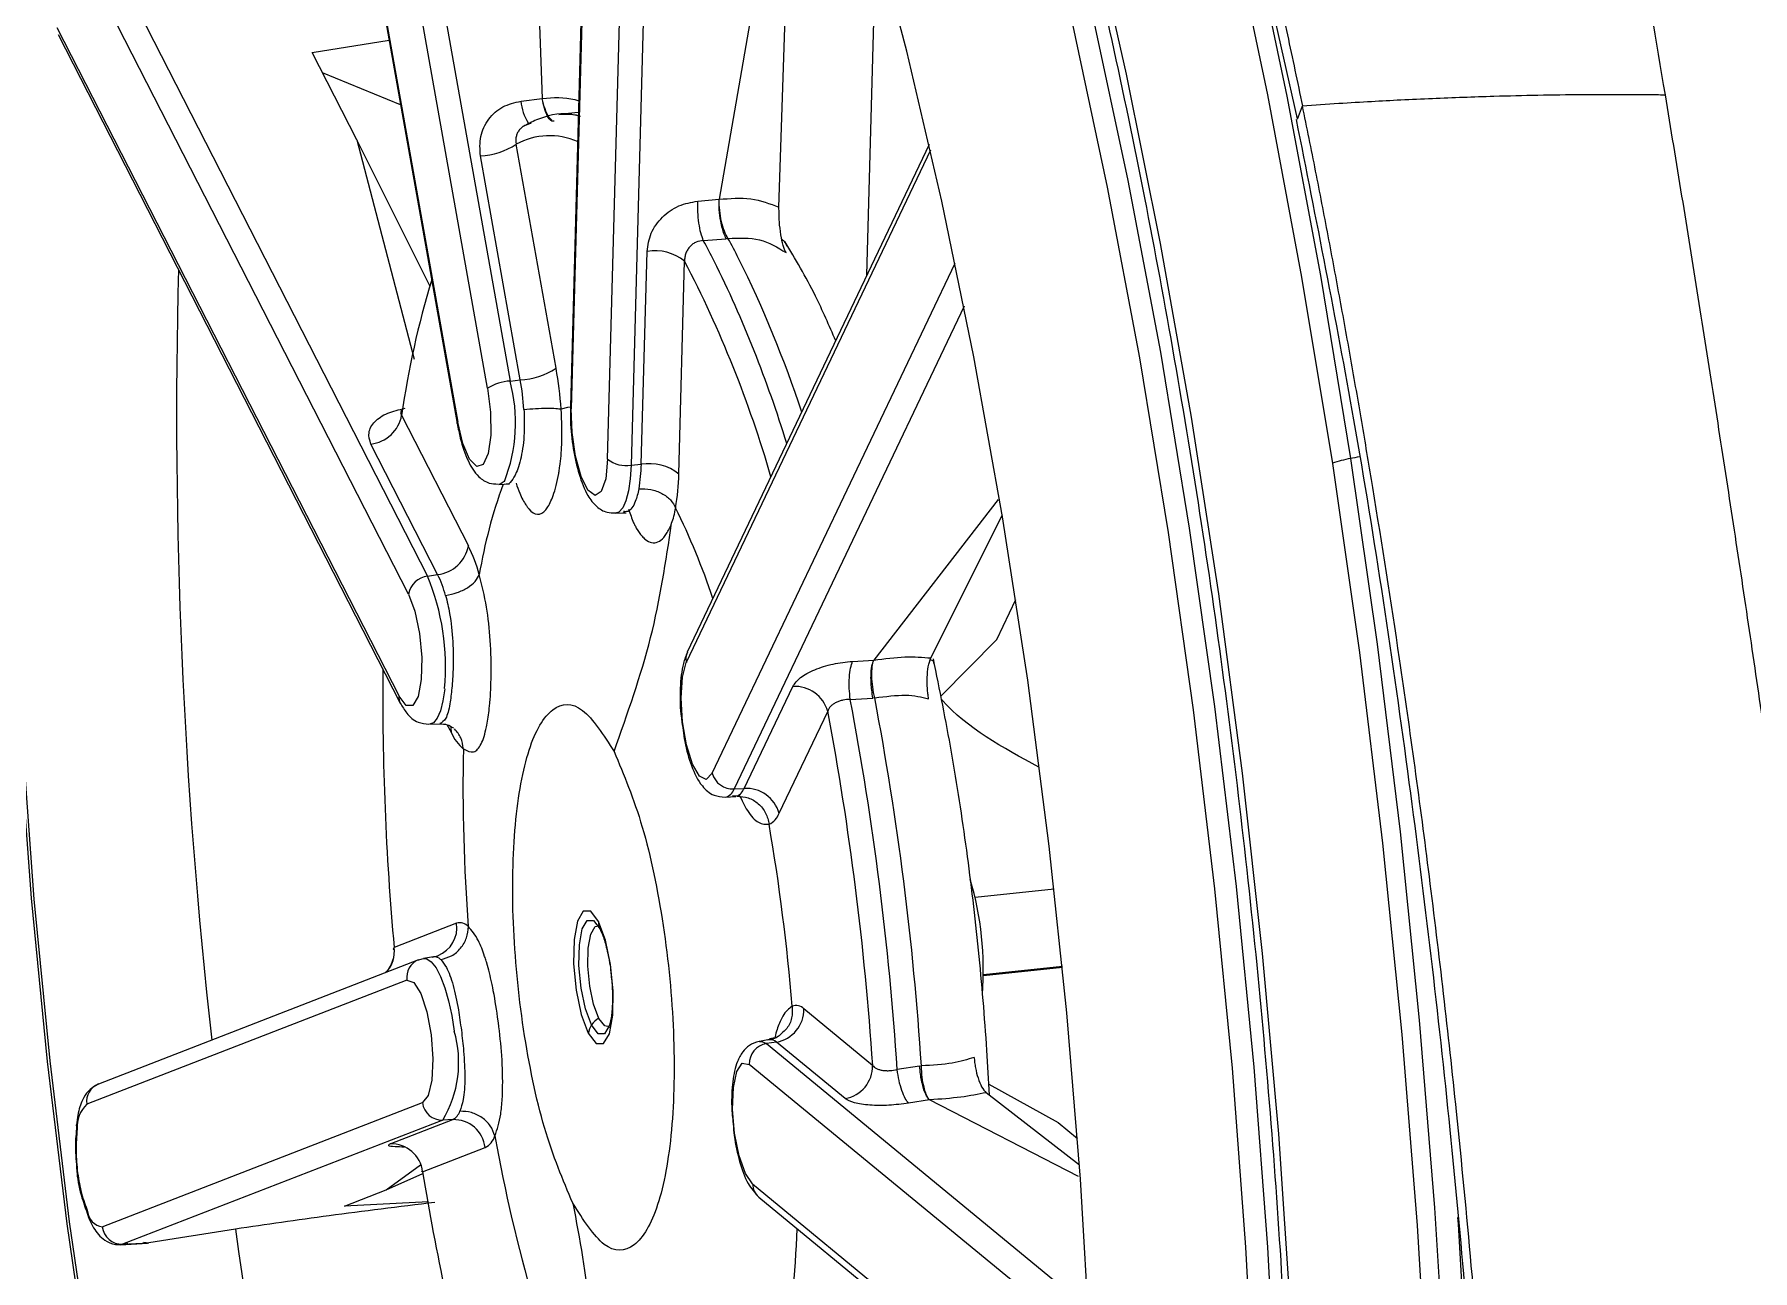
# Model space of a CAD drawing. Extents: x 526 to 610, y 679 to 808.
# Drawn here: x 600.831 to 602.559, y 727.595 to 728.838 of the extents above; entities that cross this region are included whole.
import ezdxf

# ---------------------------------------------------------------- set-up
doc = ezdxf.new("R2010")
doc.units = 0
doc.header["$MEASUREMENT"] = 0
doc.layers.add('1', color=4, linetype='Continuous')

# ---------------------------------------------------------------- blocks, each defined once
blk = doc.blocks.new('JETSETTER LX')
at = {"layer": '1', "color": 3, "linetype": 'Continuous', "lineweight": 25}
for p, q in [((74.9769, 32.767), (75.1821, 31.6124)), ((75.1596, 31.6051), (74.9544, 32.7598)), ((74.9238, 32.7243), (75.129, 31.5696)), ((74.9244, 32.7257), (75.1296, 31.571)), ((75.2725, 32.6838), (75.2428, 31.5869)), ((75.2734, 32.6812), (75.2437, 31.5844)), ((75.2803, 31.5339), (75.3099, 32.6308)), ((75.3335, 32.6247), (75.3039, 31.5279)), ((75.1986, 32.3462), (75.2145, 31.8964)), ((75.4665, 32.2205), (75.3923, 31.7951)), ((75.4526, 31.7873), (75.4665, 32.2205)), ((75.9029, 32.191), (75.9738, 31.876)), ((74.7551, 32.0886), (75.0992, 31.4164)), ((75.0799, 31.3983), (74.7358, 32.0705)), ((75.5411, 31.7189), (75.5504, 32.0618)), ((74.7264, 31.9679), (75.0705, 31.2956)), ((74.7277, 31.9609), (75.0718, 31.2887)), ((74.9833, 31.9427), (75.0605, 31.9551)), ((75.0282, 31.855), (74.9833, 31.9427)), ((75.0721, 31.8901), (74.9937, 31.9223)), ((75.1932, 31.8938), (75.2145, 31.8964)), ((75.2508, 31.8824), (75.2312, 31.8803)), ((75.9739, 31.8756), (75.9791, 31.8891)), ((75.2485, 31.8799), (75.2507, 31.8795)), ((75.0282, 31.855), (75.0858, 31.6344)), ((75.1015, 31.7081), (75.0282, 31.855)), ((75.2285, 31.6252), (75.1884, 31.8504)), ((75.6037, 31.8502), (75.3604, 31.3399)), ((75.1924, 31.6136), (75.1523, 31.8388)), ((75.605, 31.8446), (75.3594, 31.3295)), ((75.3709, 31.7933), (75.3923, 31.7951)), ((75.3141, 31.5287), (75.3199, 31.7426)), ((75.3765, 31.7537), (75.3995, 31.7555)), ((75.4013, 31.7557), (75.3995, 31.7555)), ((75.3519, 31.519), (75.3577, 31.7329)), ((75.3855, 31.2181), (75.6299, 31.7308)), ((75.6387, 31.6876), (75.4074, 31.2024)), ((75.1821, 31.6124), (75.1924, 31.6136)), ((75.0729, 31.5831), (75.0738, 31.5814)), ((75.0731, 31.578), (75.1402, 31.4469)), ((75.1093, 31.4179), (75.0422, 31.549)), ((75.3039, 31.5279), (75.3141, 31.5287)), ((75.1707, 31.5085), (75.1815, 31.509)), ((75.673, 31.4935), (75.5479, 31.3319)), ((75.2881, 31.4796), (75.2989, 31.4801)), ((75.2959, 31.48), (75.2981, 31.4813)), ((75.6054, 31.3341), (75.6772, 31.4779)), ((75.0992, 31.4164), (75.1093, 31.4179)), ((75.6718, 31.3527), (75.6908, 31.3927)), ((75.6152, 31.2956), (75.6718, 31.3527)), ((75.5266, 31.3306), (75.5479, 31.3319)), ((75.4176, 31.203), (75.4665, 31.3055)), ((75.5243, 31.2924), (75.5471, 31.2937)), ((75.5489, 31.294), (75.5471, 31.2937)), ((75.4527, 31.1779), (75.5016, 31.2804)), ((75.1013, 31.2674), (75.1121, 31.2679)), ((75.1231, 31.259), (75.119, 31.2669)), ((75.3985, 31.1942), (75.4093, 31.1947)), ((75.4103, 31.195), (75.4057, 31.1956)), ((75.4074, 31.2024), (75.4176, 31.203)), ((75.7294, 31.1017), (75.6498, 31.0933)), ((75.1284, 31.0674), (75.0656, 31.043)), ((75.0901, 31.0306), (74.7682, 30.9058)), ((75.0938, 31.0316), (75.0951, 31.032)), ((75.1051, 31.0336), (75.0951, 31.032)), ((75.7376, 31.0239), (75.6581, 31.0155)), ((75.6581, 31.015), (75.7376, 31.0234)), ((75.0784, 31.0103), (74.7565, 30.8855)), ((75.5468, 30.9245), (75.4776, 30.9814)), ((75.4431, 30.9504), (75.4331, 30.9487)), ((75.45, 30.948), (75.4399, 30.9464)), ((75.4489, 30.9521), (75.4431, 30.9513)), ((75.5191, 30.8912), (75.45, 30.948)), ((75.4399, 30.9464), (75.7637, 30.6802)), ((75.7655, 30.6437), (75.4226, 30.9255)), ((75.594, 30.9239), (75.5715, 30.9203)), ((75.594, 30.9239), (75.5959, 30.924)), ((75.7548, 30.8244), (75.6609, 30.8971)), ((75.6636, 30.9056), (75.7334, 30.8671)), ((74.7721, 30.7623), (75.0941, 30.8871)), ((75.6041, 30.8899), (75.583, 30.8866)), ((75.7539, 30.8127), (75.6041, 30.8899)), ((75.1144, 30.8695), (74.7924, 30.7447)), ((75.0617, 30.8457), (75.1245, 30.87)), ((75.1245, 30.87), (75.1144, 30.8695)), ((75.7334, 30.8671), (75.7528, 30.8511)), ((75.0942, 30.8176), (75.157, 30.8419)), ((75.0575, 30.7994), (75.0922, 30.8247)), ((75.0575, 30.7994), (75.0943, 30.8158)), ((75.0155, 30.7831), (75.0575, 30.7994)), ((75.4259, 30.8054), (75.7699, 30.5226)), ((75.4322, 30.7921), (75.7701, 30.5144)), ((75.1, 30.7874), (75.0155, 30.7831)), ((74.906, 30.76), (74.8189, 30.7461)), ((74.7904, 30.7443), (74.8176, 30.7457)), ((74.7924, 30.7447), (74.7904, 30.7443)), ((74.7924, 30.7447), (74.8189, 30.7461)), ((74.8135, 30.7467), (74.8189, 30.7461))]:
    blk.add_line(p, q, dxfattribs=at)
at = {"layer": '1', "color": 3, "linetype": 'Continuous', "lineweight": 25, "flags": 128}
for points in [[(75.0275, 33.5951), (75.0503, 33.604), (75.1022, 33.6139), (75.1555, 33.61), (75.2099, 33.5923), (75.2652, 33.5609), (75.321, 33.5159), (75.377, 33.4576), (75.433, 33.3864), (75.4887, 33.3026), (75.5437, 33.2066), (75.5977, 33.0989), (75.6505, 32.9802), (75.7018, 32.851), (75.7514, 32.7121), (75.7988, 32.5642), (75.844, 32.4081), (75.8866, 32.2445), (75.9264, 32.0745), (75.9633, 31.8989), (75.997, 31.7185), (76.0273, 31.5345)], [(74.9644, 33.5453), (75.0145, 33.5762), (75.0665, 33.5927), (75.1201, 33.595), (75.1751, 33.5828), (75.231, 33.5563), (75.2876, 33.5156), (75.3445, 33.461), (75.4015, 33.3928), (75.4583, 33.3113), (75.5144, 33.2169), (75.5696, 33.1104), (75.6237, 32.9921), (75.6762, 32.8628), (75.7269, 32.7233), (75.7755, 32.5742), (75.8218, 32.4164), (75.8654, 32.2509), (75.9062, 32.0784), (75.9438, 31.9001), (75.9782, 31.7168), (76.0091, 31.5297)], [(75.9674, 30.6753), (75.9551, 30.8558), (75.9388, 31.0371), (75.9187, 31.2184), (75.8948, 31.3984), (75.8673, 31.5762), (75.8363, 31.7507), (75.8021, 31.9209), (75.7648, 32.0857), (75.7247, 32.2444), (75.6819, 32.3958), (75.6368, 32.5391), (75.5896, 32.6735), (75.5405, 32.7982)], [(75.2076, 33.2635), (75.2334, 33.2413), (75.2871, 33.1848), (75.3408, 33.115), (75.3941, 33.0323), (75.4467, 32.9372), (75.4982, 32.8302), (75.5483, 32.7121), (75.5967, 32.5836), (75.6431, 32.4454), (75.6873, 32.2984), (75.7289, 32.1435), (75.7677, 31.9817), (75.8035, 31.8139), (75.8361, 31.6413), (75.8651, 31.4647), (75.8906, 31.2854), (75.9123, 31.1044), (75.93, 30.9229), (75.9437, 30.7419), (75.9533, 30.5626)], [(75.2503, 33.1914), (75.2694, 33.1698), (75.3227, 33.1004), (75.3757, 33.0182), (75.4279, 32.9237), (75.4791, 32.8174), (75.5289, 32.7), (75.577, 32.5722), (75.6232, 32.4349), (75.6671, 32.2888), (75.7085, 32.1348), (75.7471, 31.974), (75.7826, 31.8072), (75.815, 31.6356), (75.8439, 31.4601), (75.8692, 31.2819), (75.8907, 31.102), (75.9083, 30.9216), (75.9219, 30.7417), (75.9315, 30.5635)], [(75.7655, 30.6441), (75.7558, 30.8101), (75.7421, 30.9774), (75.7244, 31.145), (75.7028, 31.3116), (75.6775, 31.4759), (75.6487, 31.6369), (75.6165, 31.7933), (75.5812, 31.944), (75.5431, 32.088), (75.5025, 32.2241), (75.4595, 32.3515), (75.4146, 32.4691), (75.3681, 32.5763), (75.3202, 32.672), (75.2714, 32.7558), (75.222, 32.827), (75.1723, 32.885), (75.1228, 32.9295), (75.0737, 32.9601), (75.0254, 32.9766), (74.9912, 32.9797)], [(74.7603, 30.6039), (74.7368, 30.7654), (74.7169, 30.9286), (74.7009, 31.0925), (74.6888, 31.2558), (74.6808, 31.4173), (74.6768, 31.5759), (74.677, 31.7304), (74.6813, 31.8798), (74.6896, 32.0228), (74.702, 32.1586), (74.7183, 32.2862), (74.7385, 32.4045), (74.7623, 32.5128), (74.7896, 32.6103), (74.8202, 32.6962), (74.854, 32.77), (74.8905, 32.8312), (74.9296, 32.8792), (74.9711, 32.9138), (74.9809, 32.9198)], [(75.0143, 29.6211), (75.011, 29.6297), (74.9681, 29.7469), (74.9272, 29.8732), (74.8886, 30.0076), (74.8526, 30.1493), (74.8194, 30.2973), (74.7893, 30.4503), (74.7625, 30.6074), (74.7392, 30.7674), (74.7195, 30.9292), (74.7037, 31.0915), (74.6917, 31.2533), (74.6837, 31.4133), (74.6798, 31.5704), (74.68, 31.7235), (74.6842, 31.8715), (74.6925, 32.0132), (74.7048, 32.1478), (74.7209, 32.2741), (74.7409, 32.3913), (74.7634, 32.4941)], [(75.2312, 31.8803), (75.242, 31.8806), (75.2485, 31.8799)], [(75.1596, 31.6051), (75.1625, 31.581), (75.1627, 31.558), (75.1601, 31.5396), (75.1552, 31.5285), (75.1486, 31.5265), (75.1415, 31.5339), (75.1348, 31.5496), (75.1296, 31.571)], [(75.129, 31.5696), (75.129, 31.5701), (75.1296, 31.571)], [(75.2429, 31.5863), (75.2399, 31.5859), (75.2336, 31.5842)], [(75.2428, 31.5869), (75.2429, 31.5859), (75.2437, 31.5844)], [(75.2803, 31.5339), (75.2783, 31.5142), (75.2738, 31.5013), (75.2676, 31.4973), (75.2604, 31.5026), (75.2536, 31.5166), (75.248, 31.537), (75.2445, 31.5608), (75.2437, 31.5844)], [(75.3039, 31.5279), (75.303, 31.514), (75.3013, 31.5019), (75.2987, 31.4921), (75.2954, 31.485), (75.2915, 31.4807), (75.2881, 31.4796)], [(76.0273, 31.5345), (76.054, 31.3478), (76.0772, 31.1593), (76.0965, 30.9701), (76.1119, 30.7812), (76.1234, 30.5936)], [(76.0091, 31.5297), (76.0363, 31.3397), (76.0596, 31.148), (76.0791, 30.9556), (76.0944, 30.7635), (76.1056, 30.5729), (76.1126, 30.3847), (76.1154, 30.2002), (76.1139, 30.0202), (76.1081, 29.8459), (76.0981, 29.6781), (76.084, 29.5179), (76.0657, 29.366), (76.0435, 29.2234), (76.0174, 29.0909), (75.9876, 28.9692), (75.9542, 28.859), (75.9175, 28.7608), (75.8776, 28.6753), (75.8348, 28.603), (75.7893, 28.5441), (75.7414, 28.4992)], [(75.1763, 31.5116), (75.1722, 31.5087), (75.1707, 31.5085)], [(75.0799, 31.3983), (75.0863, 31.3811), (75.0911, 31.3587), (75.0934, 31.3346), (75.0929, 31.3123), (75.0898, 31.2953), (75.0844, 31.2862), (75.0777, 31.2863), (75.0705, 31.2956)], [(75.3855, 31.2181), (75.3795, 31.212), (75.3725, 31.2152), (75.3655, 31.2274), (75.3595, 31.2467), (75.3555, 31.27), (75.3541, 31.294), (75.3554, 31.3148), (75.3594, 31.3295)], [(75.1164, 31.3032), (75.1147, 31.2909), (75.1122, 31.2809), (75.109, 31.2734), (75.1052, 31.2689), (75.1011, 31.2674)], [(75.1231, 31.259), (75.123, 31.2639), (75.1227, 31.2654)], [(75.2711, 31.0692), (75.2633, 31.0795), (75.2558, 31.0796), (75.25, 31.0696), (75.2465, 31.051), (75.246, 31.0266), (75.2486, 31.0001), (75.2538, 30.9756), (75.2608, 30.9568)], [(75.2641, 30.9652), (75.2581, 30.9813), (75.2536, 31.0022), (75.2514, 31.0249), (75.2519, 31.0458), (75.2548, 31.0617), (75.2598, 31.0703), (75.2662, 31.0702), (75.2729, 31.0614)], [(75.2608, 30.9568), (75.2687, 30.9465), (75.2761, 30.9464), (75.282, 30.9564), (75.2854, 30.975), (75.2859, 30.9994), (75.2833, 31.0259), (75.2781, 31.0504), (75.2711, 31.0692)], [(75.2715, 30.9718), (75.2662, 30.986), (75.2623, 31.0043), (75.2604, 31.0242), (75.2608, 31.0425), (75.2634, 31.0565), (75.2678, 31.064), (75.2714, 31.0648)], [(75.1038, 31.0332), (75.1093, 31.0347), (75.1097, 31.0348)], [(75.0901, 31.0306), (75.0903, 31.0307), (75.0938, 31.0316)], [(75.0951, 31.032), (75.0983, 31.0317), (75.1029, 31.0287), (75.1077, 31.0226), (75.1123, 31.0139), (75.1165, 31.0026), (75.1203, 30.9894), (75.1235, 30.9747), (75.1259, 30.959)], [(75.0784, 31.0103), (75.0854, 31.008), (75.0925, 30.9968), (75.0986, 30.9782), (75.1029, 30.9551), (75.1046, 30.931), (75.1035, 30.9097), (75.0998, 30.8942), (75.0941, 30.8871)], [(75.2819, 30.9642), (75.2771, 30.9563), (75.2708, 30.9564), (75.2641, 30.9652)], [(75.2818, 30.9634), (75.2774, 30.9642), (75.2715, 30.9718)], [(75.433, 30.9487), (75.4352, 30.9487), (75.4399, 30.9464)], [(75.4259, 30.8054), (75.4188, 30.8157), (75.4125, 30.8336), (75.408, 30.8563), (75.406, 30.8805), (75.4067, 30.9023), (75.4102, 30.9185), (75.4157, 30.9267), (75.4226, 30.9255)], [(76.135, 30.7717), (76.1355, 30.7648), (76.1468, 30.5724), (76.1539, 30.3826), (76.1567, 30.1964), (76.1551, 30.0148), (76.1493, 29.8389), (76.1392, 29.6696), (76.125, 29.5079), (76.1066, 29.3547), (76.0841, 29.2108), (76.0578, 29.0771), (76.0277, 28.9543), (75.9941, 28.8431), (75.957, 28.744), (75.9168, 28.6578), (75.8736, 28.5847), (75.8276, 28.5254), (75.7793, 28.48)]]:
    blk.add_lwpolyline(points, dxfattribs=at)
at = {"layer": '1', "color": 3, "linetype": 'Continuous', "lineweight": 25}
for centre, radius, start, end in [((75.2419, 31.8981), 0.049, 185.0952, 212.3151), ((75.1487, 31.9119), 0.0732, 272.8438, 302.8635), ((75.2219, 31.7895), 0.0695, 66.1415, 118.7698), ((75.328, 31.6959), 0.0475, 51.3018, 99.8139), ((74.7554, 31.4098), 0.7099, 27.082, 28.9698), ((74.7785, 31.4117), 0.7115, 27.0834, 28.914), ((74.309, 31.1869), 1.1823, 16.1747, 27.5062), ((74.2665, 31.1812), 1.2495, 17.152, 26.2105), ((74.3779, 31.2205), 1.1553, 18.1934, 26.4827), ((80.4461, 31.579), 5.5993, 178.5098, 186.4497), ((75.9641, 31.4515), 0.8999, 163.0309, 171.9225), ((75.1887, 31.6867), 0.0732, 272.8438, 302.8635), ((74.8294, 31.5547), 0.4052, 4.1794, 10.0252), ((75.1844, 31.5667), 0.0458, 92.8439, 122.8635), ((75.0274, 31.5707), 0.1603, 338.354, 15.0551), ((74.9035, 31.5625), 0.2934, 4.1797, 10.0252), ((75.0381, 31.5844), 0.0356, 276.6277, 349.6667), ((76.0737, 31.3065), 0.2327, 99.3022, 101.5028), ((75.2988, 31.5571), 0.0297, 231.3018, 279.8139), ((75.1497, 31.5319), 0.1645, 350.2917, 358.899), ((75.3222, 31.4819), 0.0475, 51.3018, 99.8139), ((75.1247, 31.5233), 0.2272, 350.292, 358.899), ((76.054, 31.3965), 0.1406, 100.9622, 108.6386), ((75.6634, 31.3317), 0.5194, 160.0761, 170.4414), ((74.6726, 31.1531), 0.7531, 18.6503, 26.1496), ((75.1052, 31.4532), 0.0356, 276.6277, 349.6667), ((74.9883, 31.3722), 0.1692, 15.6773, 26.1628), ((75.1018, 31.3943), 0.0222, 96.6277, 169.6667), ((74.8777, 31.3249), 0.2396, 354.8213, 22.4531), ((74.9994, 31.3639), 0.1225, 15.6779, 26.1629), ((75.3747, 31.3332), 0.0157, 154.8101, 193.8227), ((77.8404, 31.2959), 2.7863, 179.4425, 185.2072), ((75.083, 31.2944), 0.0126, 174.0997, 206.7933), ((75.4686, 31.2713), 0.0342, 15.3625, 93.4772), ((72.5377, 30.7238), 3.0647, 3.7462, 10.7218), ((72.5571, 30.7259), 2.9963, 3.8021, 10.6659), ((72.5137, 30.7212), 3.0643, 3.7254, 10.7425), ((75.1678, 31.2794), 0.0492, 204.4494, 228.4925), ((76.9825, 31.2046), 1.8477, 178.8223, 184.3599), ((75.4061, 31.2238), 0.0214, 195.3625, 273.4772), ((75.3968, 31.205), 0.0109, 279.2592, 346.3244), ((75.4043, 31.2078), 0.0141, 295.1373, 340.1562), ((75.4197, 31.1688), 0.0342, 15.3625, 93.4772), ((75.4344, 31.1845), 0.0194, 295.1239, 340.1592), ((73.4351, 30.8191), 2.0374, 4.6402, 9.8277), ((75.3384, 31.0207), 0.3197, 355.5227, 16.5057), ((75.2836, 31.0679), 0.0126, 174.0986, 211.4589), ((75.0982, 31.0631), 0.0305, 292.1635, 8.0496), ((75.1317, 31.0564), 0.0115, 42.3613, 106.929), ((75.0347, 31.0389), 0.0311, 318.3445, 7.7027), ((75.0972, 31.013), 0.019, 111.8983, 188.3148), ((75.106, 31.0249), 0.00871, 43.1705, 95.691), ((75.4698, 30.9737), 0.011, 44.4208, 111.0063), ((75.2781, 30.9549), 0.0173, 143.7069, 173.7804), ((75.2832, 30.9514), 0.0236, 119.6908, 144.1565), ((75.4444, 30.9808), 0.0333, 279.6914, 0.9751), ((75.0182, 30.9274), 0.1123, 328.9412, 16.3457), ((75.4441, 30.942), 0.00837, 45.2892, 96.3851), ((75.4434, 30.9259), 0.0208, 99.6914, 180.9751), ((75.5135, 30.924), 0.0333, 279.6914, 0.9751), ((74.7754, 30.8882), 0.0191, 112.1635, 188.0496), ((74.7783, 30.8626), 0.0316, 133.6325, 183.7074), ((75.1138, 30.8893), 0.0198, 186.4903, 271.7636), ((75.1173, 30.8834), 0.0152, 298.2614, 340.9735), ((75.1255, 30.8383), 0.0317, 6.4903, 91.7636), ((75.0627, 30.814), 0.0317, 6.4903, 91.7636), ((75.1471, 30.8604), 0.021, 298.2626, 340.9766), ((76.7328, 31.1327), 1.5906, 190.1057, 196.2264), ((77.5686, 31.2217), 2.5072, 189.2757, 194.9456), ((75.4435, 30.8056), 0.0175, 180.8407, 230.211), ((74.7743, 30.7792), 0.0171, 185.1976, 262.732), ((74.7918, 30.7646), 0.0198, 186.4903, 271.7636), ((79.9576, 31.4506), 5.0985, 187.7848, 195.9529), ((74.3332, 30.8047), 1.1386, 350.9765, 357.7671)]:
    blk.add_arc(centre, radius, start, end, dxfattribs=at)
for points, knots in [([(75.072, 33.3372), (75.0738, 33.3376), (75.0893, 33.3406), (75.118, 33.3353), (75.1609, 33.3205), (75.2051, 33.2937), (75.2516, 33.2546), (75.2988, 33.204), (75.3466, 33.142), (75.3946, 33.0687), (75.4425, 32.9843), (75.49, 32.8892), (75.5367, 32.7839), (75.5822, 32.6691), (75.6263, 32.5453), (75.6688, 32.4133), (75.7092, 32.2737), (75.7475, 32.1273), (75.7834, 31.9749), (75.8166, 31.8174), (75.847, 31.6556), (75.8745, 31.4903), (75.8989, 31.3225), (75.92, 31.1531), (75.9377, 30.9829), (75.9519, 30.8128), (75.9626, 30.6439), (75.9698, 30.4769), (75.9733, 30.3128), (75.9731, 30.1525), (75.9693, 29.9968), (75.9619, 29.8465), (75.9509, 29.7026), (75.9364, 29.5657), (75.9186, 29.4367), (75.8974, 29.3162), (75.8732, 29.2049), (75.8461, 29.1035), (75.8162, 29.0126), (75.784, 28.9326), (75.7498, 28.8641), (75.714, 28.8076), (75.6789, 28.7644), (75.656, 28.7449), (75.6453, 28.7359)], [0, 0, 0, 0, 0.00355, 0.030659, 0.054176, 0.079105, 0.103313, 0.1273, 0.151274, 0.175307, 0.199426, 0.223627, 0.247897, 0.272223, 0.296592, 0.320995, 0.345425, 0.369876, 0.394343, 0.418823, 0.443312, 0.467808, 0.492309, 0.516814, 0.54132, 0.565827, 0.590332, 0.614834, 0.639331, 0.663821, 0.688303, 0.712772, 0.737227, 0.761663, 0.786075, 0.810457, 0.834799, 0.859091, 0.883321, 0.907473, 0.931534, 0.955504, 0.979421, 1, 1, 1, 1]), ([(75.9068, 32.2096), (75.9097, 32.1977), (75.9154, 32.1741), (75.9238, 32.1386), (75.932, 32.103), (75.9402, 32.0674), (75.9482, 32.0318), (75.9561, 31.9962), (75.9639, 31.9605), (75.9715, 31.9248), (75.9765, 31.901), (75.979, 31.8891)], [0, 0, 0, 0, 0.112276, 0.224228, 0.335871, 0.447219, 0.558285, 0.669083, 0.779626, 0.889927, 1, 1, 1, 1]), ([(75.2145, 31.8964), (75.2256, 31.8974), (75.238, 31.8985), (75.2499, 31.8945), (75.2511, 31.8941)], [0, 0, 0, 0, 0.89652, 1, 1, 1, 1]), ([(75.979, 31.8892), (75.9912, 31.89), (76.0144, 31.8916), (76.0474, 31.8935), (76.0787, 31.8952), (76.1198, 31.897), (76.1805, 31.8993), (76.2447, 31.9005), (76.2962, 31.9006), (76.324, 31.9005), (76.3376, 31.9003), (76.3435, 31.9002)], [0, 0, 0, 0, 0.100334, 0.19076, 0.271277, 0.35862, 0.528371, 0.771279, 0.887413, 0.952168, 1, 1, 1, 1]), ([(76.3436, 31.9002), (76.3492, 31.8663), (76.3604, 31.7985), (76.3767, 31.6969), (76.3927, 31.5955), (76.4083, 31.4943), (76.4236, 31.3933), (76.4385, 31.2926), (76.453, 31.192), (76.4671, 31.0916), (76.481, 30.9915), (76.4944, 30.8915), (76.5075, 30.7918), (76.5203, 30.6923), (76.5327, 30.593), (76.5447, 30.494), (76.5565, 30.3951), (76.5678, 30.2965), (76.5789, 30.1981), (76.5896, 30.1), (76.5999, 30.002), (76.61, 29.9043), (76.6197, 29.8069), (76.6291, 29.7096), (76.6381, 29.6126), (76.6469, 29.5159), (76.6553, 29.4193), (76.6634, 29.3231), (76.6712, 29.227), (76.6787, 29.1312), (76.6858, 29.0357), (76.6927, 28.9403), (76.6993, 28.8453), (76.7055, 28.7505), (76.7115, 28.6559), (76.7171, 28.5616), (76.7225, 28.4675), (76.7276, 28.3737), (76.7324, 28.2801), (76.7369, 28.1868), (76.7411, 28.0938), (76.745, 28.001), (76.7487, 27.9084), (76.7521, 27.8162), (76.7552, 27.7241), (76.758, 27.6324), (76.7606, 27.5409), (76.7628, 27.4496), (76.7649, 27.3587), (76.7666, 27.268), (76.7681, 27.1775), (76.7694, 27.0873), (76.7704, 26.9974), (76.7711, 26.9078), (76.7719, 26.7623), (76.7719, 26.5614), (76.7699, 26.3055), (76.7659, 26.0511), (76.7599, 25.7982), (76.752, 25.5469), (76.7422, 25.2971), (76.7306, 25.0489), (76.7172, 24.8021), (76.702, 24.5569), (76.6851, 24.3133), (76.6665, 24.0711), (76.6462, 23.8305), (76.6242, 23.5913), (76.6007, 23.3537), (76.5756, 23.1176), (76.549, 22.883), (76.5209, 22.6499), (76.4913, 22.4183), (76.4602, 22.1882), (76.4278, 21.9595), (76.4049, 21.8077), (76.3935, 21.732)], [0, 0, 0, 0, 0.010103, 0.020181, 0.030234, 0.040262, 0.050265, 0.060242, 0.070194, 0.08012, 0.090021, 0.099897, 0.109747, 0.119571, 0.12937, 0.139143, 0.148891, 0.158613, 0.168309, 0.177979, 0.187623, 0.197242, 0.206835, 0.216402, 0.225942, 0.235457, 0.244946, 0.254409, 0.263846, 0.273257, 0.282641, 0.292, 0.301332, 0.310639, 0.319919, 0.329172, 0.3384, 0.347601, 0.356776, 0.365925, 0.375047, 0.384144, 0.393213, 0.402257, 0.411274, 0.420265, 0.429229, 0.438167, 0.447078, 0.455963, 0.464822, 0.473654, 0.48246, 0.491239, 0.499993, 0.525205, 0.550268, 0.575184, 0.599953, 0.624577, 0.649058, 0.673397, 0.697595, 0.721655, 0.745576, 0.769361, 0.793011, 0.816527, 0.839911, 0.863164, 0.886287, 0.909282, 0.932149, 0.95489, 0.977507, 1, 1, 1, 1]), ([(74.2472, 31.5198), (74.2478, 31.5069), (74.249, 31.4807), (74.251, 31.4407), (74.253, 31.3994), (74.2553, 31.3568), (74.2577, 31.3129), (74.2603, 31.2677), (74.2631, 31.2213), (74.2662, 31.1736), (74.2705, 31.1085), (74.2762, 31.0264), (74.283, 30.9377), (74.291, 30.8393), (74.3015, 30.7187), (74.3156, 30.5714), (74.336, 30.3773), (74.3602, 30.1731), (74.3976, 29.8939), (74.4458, 29.5828), (74.5116, 29.2278), (74.5726, 28.949), (74.625, 28.7393), (74.6796, 28.5387), (74.7376, 28.3522), (74.7985, 28.1821), (74.8483, 28.0563), (74.905, 27.929), (74.9715, 27.7997), (75.0382, 27.6916), (75.099, 27.6098), (75.15, 27.5521), (75.202, 27.5035), (75.2736, 27.4518), (75.3655, 27.4148), (75.455, 27.4151), (75.5258, 27.4379), (75.5958, 27.4757), (75.6643, 27.5356), (75.7302, 27.6163), (75.794, 27.7107), (75.8695, 27.8547), (75.9517, 28.0659), (76.0121, 28.271), (76.0546, 28.4511), (76.0931, 28.6416), (76.1247, 28.8424), (76.1504, 29.0595), (76.1658, 29.2279), (76.1776, 29.4064), (76.1926, 29.7629), (76.1882, 30.1448), (76.1647, 30.5316), (76.1502, 30.7128), (76.1317, 30.9051), (76.1082, 31.1088), (76.0795, 31.3182), (76.0559, 31.4691), (76.0393, 31.568), (76.0284, 31.6309), (76.0169, 31.6945), (76.0049, 31.7588), (75.9923, 31.8239), (75.9835, 31.8673), (75.979, 31.8891)], [0, 0, 0, 0, 0.003109, 0.006315, 0.009619, 0.013022, 0.016522, 0.02012, 0.023817, 0.027611, 0.031503, 0.03934, 0.047162, 0.052614, 0.062773, 0.075892, 0.087817, 0.109395, 0.125345, 0.156513, 0.187813, 0.219078, 0.234654, 0.250264, 0.28157, 0.297228, 0.312854, 0.331164, 0.351998, 0.375357, 0.392079, 0.406639, 0.420571, 0.437826, 0.469129, 0.500392, 0.515873, 0.531566, 0.56286, 0.578513, 0.594131, 0.625279, 0.656561, 0.687826, 0.703398, 0.718978, 0.750247, 0.764565, 0.781535, 0.797124, 0.812691, 0.875144, 0.891485, 0.906304, 0.918678, 0.937526, 0.954991, 0.968818, 0.973826, 0.97891, 0.984068, 0.989303, 0.994613, 1, 1, 1, 1]), ([(75.1523, 31.8388), (75.1519, 31.8454), (75.1511, 31.8585), (75.1597, 31.8762), (75.1741, 31.8894), (75.1868, 31.8923), (75.1932, 31.8938)], [0, 0, 0, 0, 0.251951, 0.502669, 0.752039, 1, 1, 1, 1]), ([(75.2531, 31.8785), (75.2492, 31.8794), (75.2343, 31.8829), (75.2144, 31.8781), (75.1999, 31.8707), (75.1955, 31.8684)], [0, 0, 0, 0, 0.196403, 0.754639, 1, 1, 1, 1]), ([(75.2264, 31.8738), (75.2254, 31.8736), (75.2233, 31.8733), (75.2198, 31.8781), (75.2166, 31.886), (75.2152, 31.893), (75.2145, 31.8964)], [0, 0, 0, 0, 0.250648, 0.500839, 0.765342, 1, 1, 1, 1]), ([(75.2241, 31.8748), (75.2229, 31.8758), (75.2205, 31.878), (75.2172, 31.8857), (75.2154, 31.8928), (75.2145, 31.8964)], [0, 0, 0, 0, 0.299413, 0.645767, 1, 1, 1, 1]), ([(75.1935, 31.8669), (75.1927, 31.8661), (75.191, 31.8645), (75.1893, 31.8614), (75.1881, 31.8579), (75.1877, 31.8542), (75.1882, 31.8517), (75.1884, 31.8504)], [0, 0, 0, 0, 0.178608, 0.375885, 0.578141, 0.785997, 1, 1, 1, 1]), ([(75.2035, 31.8712), (75.2011, 31.8707), (75.1976, 31.8698), (75.1944, 31.8678), (75.1936, 31.8669), (75.1935, 31.8669)], [0, 0, 0, 0, 0.644667, 0.974926, 1, 1, 1, 1]), ([(75.9726, 31.8754), (75.9926, 31.775), (76.0363, 31.5557), (76.0872, 31.2147), (76.1286, 30.8653), (76.1567, 30.5342), (76.1734, 30.2242), (76.18, 29.9368), (76.1782, 29.6728), (76.1683, 29.4087), (76.1493, 29.1513), (76.1207, 28.9075), (76.0881, 28.7019), (76.0539, 28.5308), (76.0205, 28.3907), (75.9893, 28.2781), (75.9617, 28.1899), (75.9386, 28.1228), (75.9191, 28.0705), (75.9015, 28.0263), (75.884, 27.9851), (75.8677, 27.9493), (75.8527, 27.9183), (75.8392, 27.8916), (75.8252, 27.8656), (75.8107, 27.8403), (75.7958, 27.8156), (75.7783, 27.7886), (75.7574, 27.759), (75.7332, 27.729), (75.706, 27.7003), (75.6873, 27.6869), (75.6773, 27.6798)], [0, 0, 0, 0, 0.053711, 0.117447, 0.178236, 0.236075, 0.290947, 0.342839, 0.391753, 0.437702, 0.494387, 0.545925, 0.592396, 0.633798, 0.670115, 0.701331, 0.727438, 0.748437, 0.76466, 0.779918, 0.795291, 0.810778, 0.822466, 0.834216, 0.846026, 0.858758, 0.871595, 0.88876, 0.910215, 0.935923, 0.965855, 1, 1, 1, 1]), ([(75.3923, 31.7951), (75.4032, 31.796), (75.4246, 31.7977), (75.4434, 31.7907), (75.4526, 31.7873)], [0, 0, 0, 0, 0.50793, 1, 1, 1, 1]), ([(75.3995, 31.7555), (75.3987, 31.7571), (75.3973, 31.76), (75.3955, 31.7661), (75.3936, 31.7742), (75.3923, 31.7846), (75.3923, 31.7918), (75.3923, 31.7951)], [0, 0, 0, 0, 0.181756, 0.326049, 0.501529, 0.765817, 1, 1, 1, 1]), ([(75.4013, 31.7557), (75.4001, 31.758), (75.3976, 31.7625), (75.3946, 31.7727), (75.3928, 31.7842), (75.3924, 31.7915), (75.3923, 31.7951)], [0, 0, 0, 0, 0.247437, 0.49487, 0.744595, 1, 1, 1, 1]), ([(75.3199, 31.7426), (75.3208, 31.7489), (75.3226, 31.7613), (75.3346, 31.7777), (75.3513, 31.7898), (75.3644, 31.7921), (75.3709, 31.7933)], [0, 0, 0, 0, 0.251953, 0.502672, 0.752044, 1, 1, 1, 1]), ([(75.4597, 31.7415), (75.4592, 31.7425), (75.4582, 31.7445), (75.4563, 31.7503), (75.4543, 31.7597), (75.4527, 31.7734), (75.4526, 31.7824), (75.4526, 31.7873)], [0, 0, 0, 0, 0.102188, 0.207483, 0.436042, 0.6987, 1, 1, 1, 1]), ([(75.3765, 31.7537), (75.3741, 31.7534), (75.3704, 31.7528), (75.366, 31.7503), (75.3631, 31.7477), (75.3607, 31.7446), (75.3589, 31.741), (75.3577, 31.7371), (75.3577, 31.7343), (75.3577, 31.7329)], [0, 0, 0, 0, 0.2350191, 0.3554174, 0.4780536, 0.6034122, 0.7319342, 0.8640139, 1, 1, 1, 1]), ([(75.4013, 31.7557), (75.4123, 31.7562), (75.4341, 31.7573), (75.4512, 31.7467), (75.4597, 31.7415)], [0, 0, 0, 0, 0.505657, 1, 1, 1, 1]), ([(75.4609, 31.7477), (75.4601, 31.7495), (75.4587, 31.7525), (75.4564, 31.7542), (75.4555, 31.7549)], [0, 0, 0, 0, 0.595438, 1, 1, 1, 1]), ([(75.5097, 31.6529), (75.503, 31.6682), (75.4869, 31.7052), (75.469, 31.7351), (75.4585, 31.7526)], [0, 0, 0, 0, 0.414625, 1, 1, 1, 1]), ([(75.0422, 31.549), (75.041, 31.5529), (75.0386, 31.5607), (75.0452, 31.5719), (75.0581, 31.5809), (75.0705, 31.5836), (75.0767, 31.585)], [0, 0, 0, 0, 0.251951, 0.502669, 0.752039, 1, 1, 1, 1]), ([(75.0729, 31.583), (75.0726, 31.5825), (75.072, 31.5814), (75.0721, 31.5796), (75.0727, 31.5785), (75.0731, 31.578)], [0, 0, 0, 0, 0.28796, 0.638791, 1, 1, 1, 1]), ([(75.1961, 31.5839), (75.1963, 31.577), (75.1969, 31.5607), (75.1942, 31.5379), (75.1892, 31.5202), (75.1852, 31.5144), (75.1835, 31.512)], [0, 0, 0, 0, 0.210244, 0.499872, 0.786861, 1, 1, 1, 1]), ([(75.1882, 31.5098), (75.1894, 31.5063), (75.1926, 31.4969), (75.1966, 31.49), (75.1997, 31.4856), (75.2036, 31.4808), (75.2097, 31.4768), (75.2159, 31.4801), (75.2211, 31.4871), (75.2261, 31.4971), (75.2296, 31.5111), (75.2312, 31.5202), (75.2316, 31.5226), (75.2329, 31.5317), (75.2349, 31.5517), (75.2341, 31.5721), (75.2336, 31.5842)], [0, 0, 0, 0, 0.057364, 0.152059, 0.180087, 0.195337, 0.327898, 0.459442, 0.481816, 0.590951, 0.720728, 0.72178, 0.73079, 0.756483, 0.854993, 1, 1, 1, 1]), ([(75.2428, 31.5869), (75.2428, 31.582), (75.2427, 31.5684), (75.2453, 31.5441), (75.2513, 31.5175), (75.2589, 31.4985), (75.2678, 31.4868), (75.278, 31.48), (75.2851, 31.48), (75.2878, 31.4801)], [0, 0, 0, 0, 0.106253, 0.29559, 0.486017, 0.688865, 0.827385, 0.933966, 1, 1, 1, 1]), ([(75.129, 31.5696), (75.13, 31.5647), (75.1328, 31.5508), (75.1394, 31.5317), (75.1479, 31.5178), (75.1595, 31.5093), (75.1671, 31.509), (75.1702, 31.5088)], [0, 0, 0, 0, 0.157421, 0.446227, 0.725535, 0.888223, 1, 1, 1, 1]), ([(75.1835, 31.512), (75.1818, 31.5099), (75.1801, 31.5078), (75.1783, 31.5089), (75.1783, 31.509)], [0, 0, 0, 0, 0.972653, 1, 1, 1, 1]), ([(75.3118, 31.5041), (75.3107, 31.4997), (75.308, 31.489), (75.3021, 31.4806), (75.2975, 31.4811), (75.2961, 31.4812)], [0, 0, 0, 0, 0.328356, 0.780691, 1, 1, 1, 1]), ([(75.6685, 27.6758), (75.6628, 27.6719), (75.6366, 27.6543), (75.5768, 27.6362), (75.4886, 27.6327), (75.3982, 27.6692), (75.3199, 27.7277), (75.2538, 27.7962), (75.1998, 27.8678), (75.1568, 27.9344), (75.1253, 27.9879), (75.094, 28.0458), (75.0632, 28.108), (75.0327, 28.1744), (74.9992, 28.2531), (74.9607, 28.352), (74.929, 28.4417), (74.9068, 28.5087), (74.8956, 28.5433), (74.8842, 28.5795), (74.8726, 28.6174), (74.8608, 28.6571), (74.8487, 28.6985), (74.837, 28.7399), (74.8239, 28.7877), (74.8061, 28.8547), (74.7822, 28.9491), (74.7565, 29.0579), (74.733, 29.164), (74.7134, 29.2573), (74.687, 29.3887), (74.6543, 29.5645), (74.6164, 29.7927), (74.5843, 30.0105), (74.5576, 30.2141), (74.5358, 30.3989), (74.5167, 30.5795), (74.4935, 30.8257), (74.4695, 31.1333), (74.4573, 31.3795), (74.4514, 31.499)], [0, 0, 0, 0, 0.010422, 0.047678, 0.106472, 0.166729, 0.206452, 0.245166, 0.28558, 0.305221, 0.324937, 0.344728, 0.364593, 0.384531, 0.404541, 0.431532, 0.463484, 0.471338, 0.479441, 0.487792, 0.496392, 0.505239, 0.514334, 0.523676, 0.53215, 0.544873, 0.565737, 0.589954, 0.609431, 0.626966, 0.642565, 0.682293, 0.721715, 0.761492, 0.792736, 0.822996, 0.852279, 0.880588, 0.94202, 1, 1, 1, 1]), ([(75.3013, 31.4835), (75.3029, 31.4787), (75.3051, 31.4726), (75.3079, 31.4669), (75.3106, 31.4618), (75.314, 31.457), (75.3192, 31.4522), (75.3235, 31.45), (75.3309, 31.4496), (75.3384, 31.455), (75.343, 31.4657), (75.3446, 31.4694)], [0, 0, 0, 0, 0.132919, 0.173221, 0.19617, 0.322605, 0.392972, 0.521324, 0.5863, 0.856707, 1, 1, 1, 1]), ([(75.3446, 31.4694), (75.3454, 31.4717), (75.347, 31.4764), (75.3481, 31.4822), (75.3487, 31.485)], [0, 0, 0, 0, 0.499334, 1, 1, 1, 1]), ([(75.2867, 31.24), (75.3002, 31.2781), (75.3274, 31.3545), (75.3389, 31.4311), (75.3446, 31.4694)], [0, 0, 0, 0, 0.499842, 1, 1, 1, 1]), ([(75.1352, 31.2426), (75.1388, 31.2407), (75.1457, 31.2373), (75.1521, 31.2448), (75.1561, 31.2548), (75.1588, 31.2656), (75.1605, 31.2767), (75.1615, 31.2856), (75.1625, 31.2966), (75.1635, 31.3177), (75.1627, 31.3511), (75.159, 31.3869), (75.1539, 31.4073), (75.1512, 31.418)], [0, 0, 0, 0, 0.137876, 0.264145, 0.324891, 0.385381, 0.469808, 0.493901, 0.50601, 0.614956, 0.744105, 0.866988, 1, 1, 1, 1]), ([(75.1173, 31.397), (75.1188, 31.391), (75.1223, 31.3768), (75.1249, 31.3506), (75.1252, 31.3242), (75.1241, 31.3099), (75.1236, 31.3038)], [0, 0, 0, 0, 0.210244, 0.499872, 0.786861, 1, 1, 1, 1]), ([(75.3604, 31.3399), (75.359, 31.3363), (75.355, 31.326), (75.353, 31.3054), (75.3529, 31.2848), (75.3544, 31.2743), (75.3547, 31.2726)], [0, 0, 0, 0, 0.212778, 0.595499, 0.93475, 1, 1, 1, 1]), ([(75.4665, 31.3055), (75.4686, 31.3085), (75.4729, 31.3145), (75.4879, 31.3226), (75.5068, 31.3286), (75.52, 31.33), (75.5266, 31.3306)], [0, 0, 0, 0, 0.251953, 0.502672, 0.752044, 1, 1, 1, 1]), ([(75.5471, 31.2937), (75.5466, 31.2963), (75.5459, 31.3011), (75.5452, 31.3087), (75.545, 31.3172), (75.5458, 31.326), (75.5472, 31.33), (75.5479, 31.3319)], [0, 0, 0, 0, 0.181756, 0.326049, 0.501529, 0.765817, 1, 1, 1, 1]), ([(75.5489, 31.294), (75.5481, 31.2976), (75.5466, 31.3049), (75.5457, 31.316), (75.5462, 31.3259), (75.5473, 31.3298), (75.5479, 31.3319)], [0, 0, 0, 0, 0.247437, 0.49487, 0.744595, 1, 1, 1, 1]), ([(75.5479, 31.3319), (75.5588, 31.3333), (75.5801, 31.3362), (75.597, 31.3348), (75.6054, 31.3341)], [0, 0, 0, 0, 0.50793, 1, 1, 1, 1]), ([(75.6031, 31.2931), (75.6029, 31.2948), (75.6023, 31.2982), (75.6016, 31.3056), (75.6015, 31.3153), (75.6026, 31.3265), (75.6044, 31.3314), (75.6054, 31.3341)], [0, 0, 0, 0, 0.1021878, 0.2074826, 0.4360423, 0.6986997, 1, 1, 1, 1]), ([(75.6084, 31.3286), (75.6084, 31.3294), (75.6083, 31.3315), (75.6061, 31.3318), (75.6048, 31.3319)], [0, 0, 0, 0, 0.385604, 1, 1, 1, 1]), ([(75.6642, 30.8946), (75.6634, 30.9096), (75.6608, 30.9578), (75.6538, 31.0404), (75.6419, 31.141), (75.6268, 31.2396), (75.6142, 31.3022), (75.6079, 31.3332)], [0, 0, 0, 0, 0.1021615, 0.3277673, 0.5533304, 0.7789803, 1, 1, 1, 1]), ([(75.1236, 31.3038), (75.123, 31.2983), (75.1216, 31.2854), (75.1179, 31.2716), (75.1136, 31.2692), (75.1115, 31.2681)], [0, 0, 0, 0, 0.273226, 0.640389, 1, 1, 1, 1]), ([(75.5489, 31.294), (75.5598, 31.2954), (75.5813, 31.2982), (75.5959, 31.2948), (75.6031, 31.2931)], [0, 0, 0, 0, 0.5056573, 1, 1, 1, 1]), ([(75.0718, 31.2887), (75.0738, 31.2852), (75.0781, 31.2777), (75.0876, 31.269), (75.0969, 31.2679), (75.1006, 31.2674)], [0, 0, 0, 0, 0.335049, 0.730007, 1, 1, 1, 1]), ([(75.5243, 31.2924), (75.5218, 31.2923), (75.5181, 31.2921), (75.5133, 31.2907), (75.5099, 31.2893), (75.5069, 31.2875), (75.5044, 31.2854), (75.5025, 31.283), (75.5019, 31.2813), (75.5016, 31.2804)], [0, 0, 0, 0, 0.235019, 0.355417, 0.478054, 0.603412, 0.731934, 0.864014, 1, 1, 1, 1]), ([(75.7139, 31.2244), (75.6777, 31.2439), (75.6411, 31.2636), (75.6161, 31.2924), (75.6157, 31.2928)], [0, 0, 0, 0, 0.986505, 1, 1, 1, 1]), ([(75.1114, 31.2679), (75.114, 31.2678), (75.1194, 31.2675), (75.1232, 31.265), (75.1252, 31.2637)], [0, 0, 0, 0, 0.483921, 1, 1, 1, 1]), ([(75.3547, 31.2726), (75.3556, 31.265), (75.3576, 31.248), (75.3646, 31.2238), (75.3728, 31.207), (75.385, 31.1956), (75.3946, 31.1946), (75.3984, 31.1942)], [0, 0, 0, 0, 0.195737, 0.436679, 0.706148, 0.880841, 1, 1, 1, 1]), ([(75.4123, 31.197), (75.4151, 31.1912), (75.4214, 31.178), (75.4324, 31.1668), (75.4392, 31.1668), (75.4427, 31.1669)], [0, 0, 0, 0, 0.280195, 0.627954, 1, 1, 1, 1]), ([(75.1669, 30.8536), (75.1692, 30.8602), (75.1726, 30.8704), (75.1742, 30.8882), (75.175, 30.9071), (75.1743, 30.9328), (75.1718, 30.9571), (75.1689, 30.9791), (75.1672, 30.99), (75.1653, 30.9996), (75.1653, 30.9998), (75.1652, 31.0004), (75.1647, 31.0029), (75.1627, 31.0126), (75.1605, 31.0212), (75.1585, 31.0281), (75.1578, 31.0304), (75.1552, 31.0385), (75.1496, 31.0531), (75.1437, 31.06), (75.1402, 31.0641)], [0, 0, 0, 0, 0.1369113, 0.2095579, 0.2493667, 0.3834291, 0.5044076, 0.5105475, 0.6246105, 0.624673, 0.6252042, 0.626714, 0.6324834, 0.6550447, 0.744414, 0.7454572, 0.7539043, 0.7775961, 0.8677946, 1, 1, 1, 1]), ([(75.2704, 31.0656), (75.2703, 31.0657), (75.2701, 31.0659), (75.2714, 31.0638), (75.2724, 31.0623)], [0, 0, 0, 0, 0.263362, 1, 1, 1, 1]), ([(75.2724, 31.0623), (75.2734, 31.06), (75.2758, 31.0549), (75.2797, 31.0412), (75.2826, 31.0277), (75.2834, 31.0191), (75.2835, 31.0172)], [0, 0, 0, 0, 0.236828, 0.542974, 0.898729, 1, 1, 1, 1]), ([(75.0657, 31.0408), (75.0655, 31.0384), (75.0652, 31.0333), (75.0627, 31.0259), (75.0596, 31.0204), (75.0575, 31.0183), (75.057, 31.0178)], [0, 0, 0, 0, 0.274488, 0.573406, 0.894752, 1, 1, 1, 1]), ([(75.0657, 31.0406), (75.0655, 31.0407), (75.0649, 31.041), (75.0648, 31.0418), (75.0653, 31.0426), (75.0656, 31.043)], [0, 0, 0, 0, 0.211355, 0.599931, 1, 1, 1, 1]), ([(75.1124, 31.0309), (75.1143, 31.0286), (75.119, 31.0231), (75.1251, 31.0058), (75.13, 30.983), (75.1322, 30.9667), (75.1332, 30.9598)], [0, 0, 0, 0, 0.210244, 0.499872, 0.786861, 1, 1, 1, 1]), ([(75.2835, 31.0172), (75.2841, 31.012), (75.2855, 30.9994), (75.2852, 30.9823), (75.2835, 30.9695), (75.2824, 30.9658), (75.2819, 30.9643)], [0, 0, 0, 0, 0.237824, 0.5651913, 0.8301439, 1, 1, 1, 1]), ([(75.4659, 30.9839), (75.4626, 30.9814), (75.4572, 30.9774), (75.452, 30.9646), (75.4493, 30.9571), (75.4487, 30.9531), (75.4485, 30.9521)], [0, 0, 0, 0, 0.492961, 0.793787, 0.949734, 1, 1, 1, 1]), ([(75.4659, 30.9839), (75.466, 30.98), (75.4661, 30.9721), (75.4617, 30.9621), (75.4568, 30.958), (75.4548, 30.9563)], [0, 0, 0, 0, 0.37311, 0.746221, 1, 1, 1, 1]), ([(75.1332, 30.9598), (75.134, 30.9528), (75.1359, 30.9363), (75.1371, 30.9115), (75.1358, 30.8906), (75.1329, 30.8821), (75.1317, 30.8785)], [0, 0, 0, 0, 0.213316, 0.499971, 0.789786, 1, 1, 1, 1]), ([(75.2819, 30.9643), (75.2818, 30.964), (75.2814, 30.9623), (75.2813, 30.9623), (75.2812, 30.9624)], [0, 0, 0, 0, 0.207549, 1, 1, 1, 1]), ([(75.4326, 30.9486), (75.4291, 30.9475), (75.4224, 30.9453), (75.4152, 30.9375), (75.4093, 30.9262), (75.4057, 30.9088), (75.4044, 30.8865), (75.4059, 30.8715), (75.4066, 30.8658)], [0, 0, 0, 0, 0.116064, 0.225224, 0.362809, 0.603654, 0.849469, 1, 1, 1, 1]), ([(75.4548, 30.9563), (75.4539, 30.9554), (75.4504, 30.9518), (75.4453, 30.9507), (75.4414, 30.9498)], [0, 0, 0, 0, 0.242326, 1, 1, 1, 1]), ([(75.6489, 30.9326), (75.6421, 30.9305), (75.6285, 30.9261), (75.6068, 30.9247), (75.5959, 30.924)], [0, 0, 0, 0, 0.494325, 1, 1, 1, 1]), ([(75.6489, 30.9326), (75.649, 30.9309), (75.6493, 30.9273), (75.6505, 30.9201), (75.6528, 30.9111), (75.6565, 30.9019), (75.6594, 30.8988), (75.6609, 30.8971)], [0, 0, 0, 0, 0.102727, 0.208998, 0.439701, 0.702649, 1, 1, 1, 1]), ([(75.5468, 30.9245), (75.5473, 30.9239), (75.5482, 30.9227), (75.5506, 30.9213), (75.5535, 30.9202), (75.5569, 30.9195), (75.5605, 30.9192), (75.5654, 30.9192), (75.5691, 30.9199), (75.5715, 30.9203)], [0, 0, 0, 0, 0.136421, 0.268798, 0.397483, 0.522877, 0.645429, 0.765635, 1, 1, 1, 1]), ([(75.6041, 30.8899), (75.6031, 30.891), (75.6007, 30.8935), (75.5979, 30.901), (75.596, 30.909), (75.5947, 30.9163), (75.5943, 30.9212), (75.594, 30.9239)], [0, 0, 0, 0, 0.222799, 0.50064, 0.676851, 0.820146, 1, 1, 1, 1]), ([(75.6041, 30.8899), (75.6036, 30.8904), (75.6028, 30.8913), (75.6018, 30.8929), (75.601, 30.8946), (75.5998, 30.8975), (75.5981, 30.9032), (75.5964, 30.9126), (75.596, 30.9202), (75.5959, 30.924)], [0, 0, 0, 0, 0.118317, 0.196901, 0.242482, 0.33386, 0.501446, 0.750724, 1, 1, 1, 1]), ([(74.7682, 30.9058), (74.7644, 30.9036), (74.7574, 30.8994), (74.7511, 30.8884), (74.7477, 30.8776), (74.7465, 30.868), (74.746, 30.8647)], [0, 0, 0, 0, 0.254332, 0.46342, 0.81302, 1, 1, 1, 1]), ([(75.6609, 30.8971), (75.6528, 30.8955), (75.6365, 30.8921), (75.615, 30.8906), (75.6041, 30.8899)], [0, 0, 0, 0, 0.49329, 1, 1, 1, 1]), ([(75.583, 30.8866), (75.5764, 30.8857), (75.5631, 30.884), (75.5435, 30.8843), (75.5272, 30.8866), (75.5218, 30.8897), (75.5191, 30.8912)], [0, 0, 0, 0, 0.249137, 0.498767, 0.748535, 1, 1, 1, 1]), ([(74.7463, 30.8633), (74.7457, 30.8566), (74.7444, 30.8426), (74.7458, 30.8268), (74.7465, 30.8186)], [0, 0, 0, 0, 0.47862, 1, 1, 1, 1]), ([(74.7469, 30.8666), (74.7466, 30.8661), (74.7454, 30.8642), (74.7462, 30.8621), (74.7468, 30.8606)], [0, 0, 0, 0, 0.280462, 1, 1, 1, 1]), ([(75.4066, 30.8658), (75.4068, 30.8618), (75.4078, 30.8486), (75.413, 30.8266), (75.42, 30.8058), (75.4284, 30.7964), (75.4322, 30.7921)], [0, 0, 0, 0, 0.127375, 0.425085, 0.737498, 1, 1, 1, 1]), ([(74.7468, 30.8606), (74.7462, 30.8534), (74.7454, 30.8431), (74.7461, 30.8275), (74.7472, 30.8165), (74.7489, 30.8058), (74.7521, 30.7918), (74.7552, 30.7835), (74.7573, 30.7777)], [0, 0, 0, 0, 0.271453, 0.389532, 0.509236, 0.625997, 0.741669, 1, 1, 1, 1]), ([(75.0759, 30.8424), (75.0725, 30.8425), (75.0644, 30.8426), (75.0587, 30.8437), (75.0607, 30.845), (75.0617, 30.8457)], [0, 0, 0, 0, 0.266202, 0.631859, 1, 1, 1, 1]), ([(74.7465, 30.8186), (74.7466, 30.8179), (74.7471, 30.8085), (74.751, 30.7921), (74.7556, 30.7796), (74.7577, 30.774)], [0, 0, 0, 0, 0.0399352, 0.5691958, 1, 1, 1, 1]), ([(75.0942, 30.8176), (75.0939, 30.8177), (75.0932, 30.818), (75.0933, 30.8182), (75.0934, 30.8183)], [0, 0, 0, 0, 0.507523, 1, 1, 1, 1]), ([(74.7573, 30.7777), (74.7572, 30.7758), (74.757, 30.7731), (74.7587, 30.7711), (74.7592, 30.7705)], [0, 0, 0, 0, 0.687504, 1, 1, 1, 1]), ([(75.1066, 30.7867), (75.0704, 30.7823), (74.9995, 30.7736), (74.9368, 30.7645), (74.906, 30.76)], [0, 0, 0, 0, 0.509531, 1, 1, 1, 1]), ([(75.2453, 30.786), (75.2521, 30.75), (75.2657, 30.678), (75.2633, 30.6024), (75.2621, 30.5645)], [0, 0, 0, 0, 0.499842, 1, 1, 1, 1]), ([(74.7579, 30.7722), (74.7596, 30.7685), (74.7638, 30.7593), (74.7719, 30.7495), (74.7847, 30.7438), (74.7934, 30.7443), (74.7974, 30.7457), (74.7981, 30.7459)], [0, 0, 0, 0, 0.232569, 0.570319, 0.77751, 0.964397, 1, 1, 1, 1])]:
    blk.add_open_spline(points, degree=3, knots=knots, dxfattribs=at)
for points in [[(76.2879, 32.2253), (76.307, 32.1169), (76.3256, 32.0086), (76.3436, 31.9002)], [(75.3765, 31.7537), (75.3757, 31.756), (75.3739, 31.7607), (75.372, 31.7711), (75.3708, 31.7825), (75.3708, 31.7897), (75.3709, 31.7933)], [(75.1961, 31.5839), (75.2, 31.5842), (75.208, 31.5849), (75.2194, 31.5853), (75.2289, 31.5851), (75.232, 31.5845), (75.2336, 31.5842)], [(75.3118, 31.5041), (75.3157, 31.5041), (75.3237, 31.504), (75.335, 31.4998), (75.3442, 31.4933), (75.3472, 31.4878), (75.3487, 31.485)], [(75.1173, 31.397), (75.1212, 31.3978), (75.129, 31.3993), (75.1396, 31.4045), (75.1479, 31.411), (75.1501, 31.4157), (75.1512, 31.418)], [(75.5243, 31.2924), (75.5239, 31.2961), (75.5231, 31.3035), (75.5232, 31.3148), (75.5244, 31.3246), (75.5259, 31.3286), (75.5266, 31.3306)], [(75.2453, 30.786), (75.2353, 30.8095), (75.2154, 30.8565), (75.194, 30.96), (75.1834, 31.0691), (75.1855, 31.1703), (75.1997, 31.2476), (75.224, 31.2885), (75.2549, 31.2899), (75.2761, 31.2566), (75.2867, 31.24)], [(75.1352, 31.2426), (75.1347, 31.2464), (75.1337, 31.2542), (75.1288, 31.2598), (75.1263, 31.2627)], [(75.2867, 31.24), (75.2966, 31.2165), (75.3165, 31.1695), (75.3379, 31.066), (75.3485, 30.9569), (75.3465, 30.8557), (75.3322, 30.7785), (75.3079, 30.7375), (75.277, 30.7361), (75.2558, 30.7694), (75.2453, 30.786)], [(75.4103, 31.195), (75.4142, 31.1948), (75.4219, 31.1943), (75.4322, 31.188), (75.4399, 31.1786), (75.4418, 31.1708), (75.4427, 31.1669)], [(75.1124, 31.0309), (75.1161, 31.0319), (75.1237, 31.0339), (75.1329, 31.042), (75.1392, 31.0525), (75.1399, 31.0602), (75.1402, 31.0641)], [(75.583, 30.8866), (75.5818, 30.8879), (75.5795, 30.8905), (75.5761, 30.8988), (75.5731, 30.9091), (75.572, 30.9166), (75.5715, 30.9203)], [(75.1669, 30.8536), (75.1656, 30.8571), (75.1631, 30.8641), (75.1544, 30.8724), (75.1435, 30.8779), (75.1356, 30.8783), (75.1317, 30.8785)]]:
    blk.add_open_spline(points, degree=3, dxfattribs=at)

msp = doc.modelspace()

# ---------------------------------------------------------------- block references
at = {"layer": '1'}
msp.add_blockref('JETSETTER LX', (526.127, 696.8772), dxfattribs=at)

doc.saveas('drawing.dxf')
